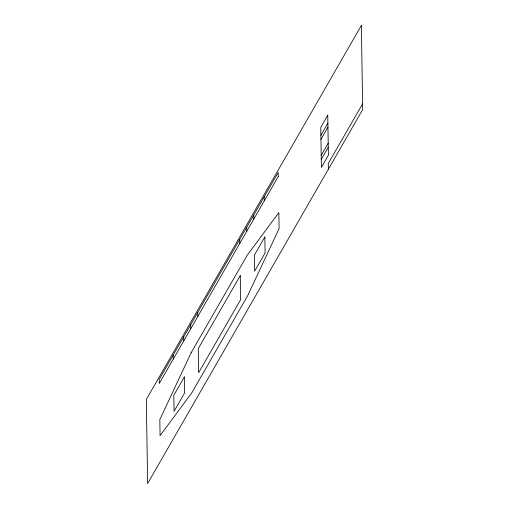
<?xml version="1.0" encoding="UTF-8"?>
<svg xmlns="http://www.w3.org/2000/svg" width="509" height="509" viewBox="0 0 509 509"><rect width="100%" height="100%" fill="white"/><g stroke="black" fill="none" stroke-linecap="round" stroke-linejoin="round"><path stroke-width="0.76" d="M278.277 176.483L159.247 383.487L159.19 379.472L278.213 172.475L278.27 176.426M320.893 135.343L327.891 123.165M320.956 139.358L327.955 127.18M321.204 155.41L328.21 143.233M321.268 159.419L328.273 147.241M362.599 103.811L328.286 163.484L328.375 169.204M264.209 196.824L264.273 200.839M253.705 215.091L253.768 219.105M246.706 227.268L246.77 231.277M239.701 239.446L239.764 243.455M197.696 312.501L197.759 316.515M190.69 324.678L190.754 328.693M183.692 336.856L183.755 340.871M173.187 355.123L173.251 359.131M191.136 352.769L159.82 419.601L160.068 435.653L191.766 392.891L247.775 295.481L279.091 228.649L278.843 212.597L247.145 255.353L191.136 352.769M361.371 25.45L146.312 399.476L147.629 483.55L362.688 109.524L361.371 25.45M327.764 115.142L320.765 127.32L321.395 167.448L328.394 155.27L327.764 115.142M240.273 275.56L198.262 348.614L198.637 372.69L240.649 299.636L240.273 275.56M184.322 376.984L173.817 395.245L174.072 411.297L184.576 393.031L184.322 376.984M264.839 236.952L254.335 255.219L254.589 271.265L265.094 253.005L264.839 236.952"/></g></svg>
